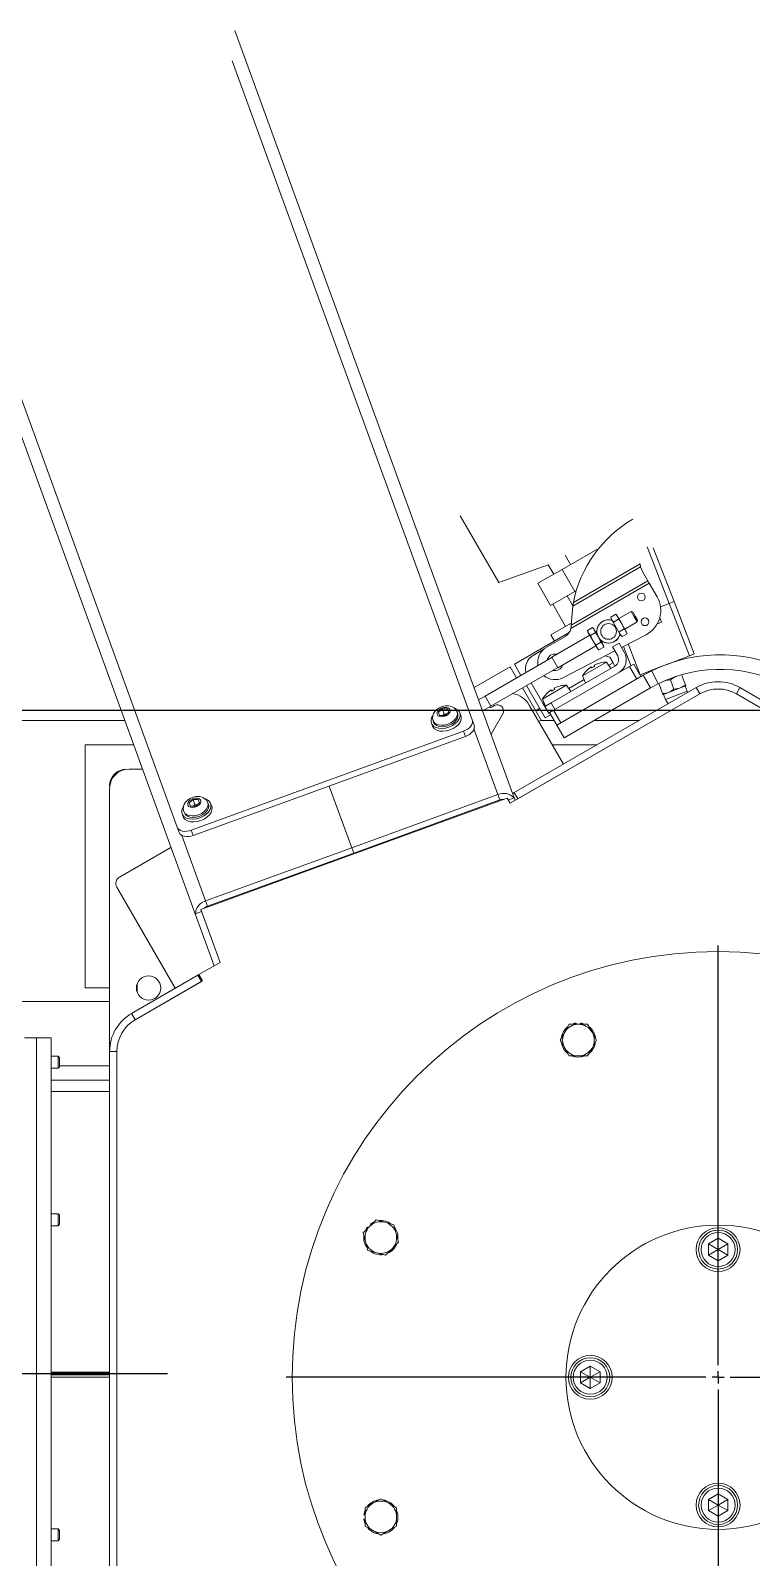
# Model space of a CAD drawing. Header units: millimetres. Extents: x -283029 to -254660, y -24907 to 10674.
# Drawn here: x -279109.89 to -279098.28, y -18350.47 to -18325.86 of the extents above; entities that cross this region are included whole.
import ezdxf

# ---------------------------------------------------------------- set-up
doc = ezdxf.new("R2010")
doc.units = ezdxf.units.MM
doc.header["$LTSCALE"] = 100

# ---------------------------------------------------------------- blocks, each defined once
blk = doc.blocks.new('SW_CENTERMARKSYMBOL_6')
at = {"color": 0, "linetype": 'Continuous'}
for p, q in [((0, 0.5), (0, 17.75)), ((-0.5, 0), (-17.75, 0)), ((0, 0), (-0.25, 0)), ((0, 0), (0, 0.25)), ((0, 0), (0, -0.25)), ((0, 0), (0.25, 0)), ((0.5, 0), (17.75, 0)), ((0, -0.5), (0, -17.75))]:
    blk.add_line(p, q, dxfattribs=at)
blk = doc.blocks.new('SW_CENTERMARKSYMBOL_9')
at = {"color": 0, "linetype": 'Continuous'}
for p, q in [((0, 0.5), (0, 28.733)), ((-0.5, 0), (-30.267, 0)), ((0, 0), (-0.25, 0)), ((0, 0), (0, 0.25)), ((0, 0), (0, -0.25)), ((0, 0), (0.25, 0)), ((0.5, 0), (29.722, 0)), ((0, -0.5), (0, -28.733))]:
    blk.add_line(p, q, dxfattribs=at)

msp = doc.modelspace()

# ---------------------------------------------------------------- linework, layer by layer
at = {"color": 1, "linetype": 'Continuous', "lineweight": 0}
for p, q in [((-279106.603, -18325.857), (-279102.101, -18338.223)), ((-279102.779, -18336.964), (-279106.644, -18326.344)), ((-279111.728, -18327.768), (-279107.241, -18340.094)), ((-279111.397, -18328.074), (-279107.532, -18338.694)), ((-279102.35, -18334.753), (-279102.971, -18333.677)), ((-279100.773, -18334.218), (-279101.33, -18334.54)), ((-279101.282, -18334.309), (-279101.194, -18334.461)), ((-279099.606, -18335.091), (-279099.959, -18334.178)), ((-279099.862, -18334.194), (-279099.527, -18335.06)), ((-279101.554, -18334.465), (-279102.35, -18334.753)), ((-279101.33, -18334.54), (-279101.72, -18334.765)), ((-279101.466, -18334.618), (-279101.554, -18334.465)), ((-279101.33, -18334.54), (-279101.124, -18334.896)), ((-279101.16, -18335.134), (-279100.066, -18334.502)), ((-279101.149, -18335.074), (-279100.075, -18334.454)), ((-279100.036, -18334.575), (-279100.066, -18334.502)), ((-279099.95, -18334.724), (-279100.036, -18334.575)), ((-279101.515, -18335.122), (-279101.72, -18334.765)), ((-279099.927, -18334.764), (-279101.19, -18335.493)), ((-279101.187, -18335.439), (-279099.95, -18334.724)), ((-279099.927, -18334.764), (-279099.95, -18334.724)), ((-279099.799, -18334.985), (-279099.927, -18334.764)), ((-279101.124, -18334.896), (-279101.515, -18335.122)), ((-279101.249, -18334.969), (-279101.159, -18335.126)), ((-279101.149, -18335.074), (-279101.16, -18335.134)), ((-279101.102, -18334.884), (-279101.124, -18334.896)), ((-279099.606, -18335.091), (-279099.744, -18335.144)), ((-279099.527, -18335.06), (-279099.606, -18335.091)), ((-279099.28, -18335.932), (-279099.606, -18335.091)), ((-279099.527, -18335.06), (-279099.202, -18335.901)), ((-279101.275, -18335.459), (-279101.481, -18335.102)), ((-279101.16, -18335.134), (-279101.187, -18335.439)), ((-279100.546, -18335.311), (-279100.466, -18335.264)), ((-279100.54, -18335.335), (-279100.546, -18335.311)), ((-279100.54, -18335.335), (-279100.529, -18335.353)), ((-279100.466, -18335.264), (-279100.448, -18335.282)), ((-279100.448, -18335.282), (-279100.437, -18335.3)), ((-279100.437, -18335.3), (-279100.369, -18335.418)), ((-279100.418, -18335.333), (-279100.22, -18335.218)), ((-279100.22, -18335.218), (-279100.193, -18335.225)), ((-279100.171, -18335.303), (-279100.22, -18335.218)), ((-279100.154, -18335.293), (-279100.193, -18335.225)), ((-279100.122, -18335.388), (-279100.171, -18335.303)), ((-279100.115, -18335.361), (-279100.154, -18335.293)), ((-279099.73, -18335.391), (-279099.756, -18335.321)), ((-279101.215, -18335.56), (-279102.099, -18336.07)), ((-279101.185, -18335.407), (-279101.512, -18335.596)), ((-279101.187, -18335.464), (-279101.19, -18335.493)), ((-279100.921, -18335.527), (-279100.84, -18335.48)), ((-279100.914, -18335.551), (-279100.921, -18335.527)), ((-279100.914, -18335.551), (-279100.904, -18335.569)), ((-279100.904, -18335.569), (-279100.836, -18335.687)), ((-279100.875, -18335.605), (-279100.795, -18335.559)), ((-279100.84, -18335.48), (-279100.822, -18335.498)), ((-279100.822, -18335.498), (-279100.812, -18335.516)), ((-279100.812, -18335.516), (-279100.744, -18335.634)), ((-279100.793, -18335.549), (-279100.769, -18335.535)), ((-279100.529, -18335.353), (-279100.528, -18335.354)), ((-279100.523, -18335.364), (-279100.399, -18335.578)), ((-279100.501, -18335.389), (-279100.42, -18335.342)), ((-279100.41, -18335.546), (-279100.33, -18335.499)), ((-279100.394, -18335.587), (-279100.393, -18335.588)), ((-279100.369, -18335.418), (-279100.302, -18335.535)), ((-279100.365, -18335.624), (-279100.285, -18335.578)), ((-279100.122, -18335.388), (-279100.32, -18335.503)), ((-279100.302, -18335.535), (-279100.291, -18335.553)), ((-279100.291, -18335.553), (-279100.285, -18335.578)), ((-279100.115, -18335.361), (-279100.122, -18335.388)), ((-279099.795, -18335.416), (-279099.73, -18335.391)), ((-279099.795, -18335.416), (-279099.73, -18335.391)), ((-279101.277, -18335.62), (-279101.584, -18335.797)), ((-279101.512, -18335.596), (-279101.454, -18335.698)), ((-279101.497, -18335.955), (-279100.885, -18335.602)), ((-279100.787, -18335.772), (-279101.399, -18336.125)), ((-279100.836, -18335.687), (-279100.768, -18335.805)), ((-279100.785, -18335.762), (-279100.704, -18335.716)), ((-279100.768, -18335.805), (-279100.757, -18335.823)), ((-279100.74, -18335.84), (-279100.757, -18335.823)), ((-279100.744, -18335.634), (-279100.676, -18335.752)), ((-279100.74, -18335.84), (-279100.659, -18335.794)), ((-279100.671, -18335.705), (-279100.695, -18335.719)), ((-279100.676, -18335.752), (-279100.666, -18335.77)), ((-279100.666, -18335.77), (-279100.659, -18335.794)), ((-279100.412, -18335.73), (-279100.518, -18335.791)), ((-279100.518, -18335.791), (-279100.435, -18335.935)), ((-279100.329, -18335.874), (-279100.412, -18335.73)), ((-279100.407, -18335.612), (-279100.408, -18335.608)), ((-279100.393, -18335.588), (-279100.383, -18335.606)), ((-279100.365, -18335.624), (-279100.383, -18335.606)), ((-279100.373, -18335.798), (-279099.977, -18335.593)), ((-279100.222, -18336.091), (-279100.341, -18335.782)), ((-279100.266, -18335.743), (-279100.075, -18336.239)), ((-279102.572, -18336.582), (-279101.494, -18335.959)), ((-279102.099, -18336.07), (-279101.996, -18336.249)), ((-279101.796, -18335.928), (-279101.634, -18335.834)), ((-279101.505, -18335.965), (-279101.495, -18335.958)), ((-279101.448, -18336.04), (-279101.497, -18335.955)), ((-279101.399, -18336.125), (-279101.448, -18336.04)), ((-279101.317, -18336.286), (-279100.482, -18335.854)), ((-279100.615, -18336.035), (-279101.004, -18336.259)), ((-279100.713, -18336.048), (-279100.713, -18336.048)), ((-279100.635, -18335.934), (-279100.563, -18335.953)), ((-279100.615, -18336.035), (-279100.544, -18336.136)), ((-279100.579, -18336.087), (-279100.509, -18336.047)), ((-279100.563, -18335.953), (-279100.509, -18336.047)), ((-279100.509, -18336.047), (-279100.479, -18336.098)), ((-279100.177, -18336.066), (-279100.245, -18336.105)), ((-279100.06, -18336.269), (-279100.177, -18336.066)), ((-279099.28, -18335.932), (-279099.656, -18336.077)), ((-279099.568, -18336.043), (-279099.568, -18336.044)), ((-279099.202, -18335.901), (-279099.28, -18335.932)), ((-279102.748, -18336.445), (-279102.167, -18336.11)), ((-279101.401, -18336.121), (-279102.479, -18336.743)), ((-279102.167, -18336.11), (-279102.064, -18336.288)), ((-279101.507, -18336.692), (-279100.479, -18336.098)), ((-279101.468, -18336.811), (-279100.245, -18336.105)), ((-279100.023, -18336.248), (-279101.418, -18337.054)), ((-279101.4, -18336.122), (-279101.411, -18336.127)), ((-279101.224, -18336.459), (-279100.977, -18336.317)), ((-279100.952, -18336.371), (-279101.004, -18336.259)), ((-279100.944, -18336.181), (-279100.943, -18336.182)), ((-279100.861, -18336.113), (-279100.852, -18336.129)), ((-279100.813, -18336.085), (-279100.804, -18336.101)), ((-279100.245, -18336.105), (-279100.128, -18336.309)), ((-279099.724, -18336.103), (-279100.075, -18336.239)), ((-279099.869, -18336.159), (-279100.023, -18336.248)), ((-279099.887, -18336.176), (-279100.023, -18336.248)), ((-279099.905, -18336.452), (-279100.023, -18336.248)), ((-279099.783, -18336.386), (-279099.887, -18336.176)), ((-279099.787, -18336.128), (-279099.787, -18336.128)), ((-279099.684, -18336.34), (-279099.501, -18336.269)), ((-279099.648, -18336.326), (-279099.483, -18336.262)), ((-279099.586, -18336.321), (-279099.501, -18336.269)), ((-279099.528, -18336.471), (-279099.586, -18336.321)), ((-279099.345, -18336.401), (-279099.403, -18336.25)), ((-279102.166, -18338.311), (-279099.112, -18336.548)), ((-279102.104, -18338.139), (-279099.17, -18336.446)), ((-279102.045, -18338.241), (-279099.112, -18336.548)), ((-279101.97, -18336.45), (-279101.669, -18336.972)), ((-279101.902, -18336.411), (-279101.601, -18336.933)), ((-279101.829, -18336.368), (-279101.639, -18336.699)), ((-279101.26, -18336.407), (-279101.649, -18336.632)), ((-279101.589, -18336.553), (-279101.589, -18336.554)), ((-279101.506, -18336.485), (-279101.497, -18336.501)), ((-279101.459, -18336.458), (-279101.449, -18336.474)), ((-279101.358, -18336.42), (-279101.358, -18336.421)), ((-279101.3, -18337.257), (-279099.905, -18336.452)), ((-279101.26, -18336.407), (-279101.189, -18336.509)), ((-279099.783, -18336.386), (-279099.905, -18336.452)), ((-279099.711, -18336.542), (-279099.769, -18336.392)), ((-279099.705, -18336.558), (-279099.711, -18336.542)), ((-279099.705, -18336.558), (-279099.613, -18336.523)), ((-279099.664, -18336.637), (-279099.696, -18336.555)), ((-279099.613, -18336.523), (-279099.431, -18336.452)), ((-279099.577, -18336.603), (-279099.316, -18336.503)), ((-279099.345, -18336.401), (-279099.431, -18336.452)), ((-279099.431, -18336.452), (-279099.339, -18336.417)), ((-279099.348, -18336.42), (-279099.316, -18336.503)), ((-279099.345, -18336.401), (-279099.339, -18336.417)), ((-279099.316, -18336.503), (-279099.309, -18336.526)), ((-279099.17, -18336.446), (-279099.112, -18336.548)), ((-279098.523, -18336.548), (-279098.465, -18336.446)), ((-279098.523, -18336.548), (-279089.427, -18341.8)), ((-279098.523, -18336.548), (-279093.779, -18339.287)), ((-279098.465, -18336.446), (-279093.72, -18339.185)), ((-279103.324, -18336.841), (-279103.26, -18336.787)), ((-279103.26, -18336.787), (-279103.177, -18336.788)), ((-279103.23, -18336.872), (-279103.26, -18336.787)), ((-279103.177, -18336.788), (-279103.157, -18336.842)), ((-279102.677, -18336.642), (-279102.572, -18336.582)), ((-279102.479, -18336.743), (-279102.612, -18336.82)), ((-279102.479, -18336.743), (-279102.572, -18336.582)), ((-279102.42, -18336.737), (-279102.454, -18336.757)), ((-279101.859, -18336.73), (-279101.31, -18337.681)), ((-279101.689, -18336.78), (-279101.757, -18336.819)), ((-279101.597, -18336.744), (-279101.649, -18336.632)), ((-279101.639, -18336.699), (-279101.622, -18336.689)), ((-279101.639, -18336.699), (-279101.609, -18336.751)), ((-279101.507, -18336.692), (-279101.609, -18336.751)), ((-279101.609, -18336.751), (-279101.547, -18336.857)), ((-279101.468, -18336.811), (-279101.535, -18336.85)), ((-279101.507, -18336.692), (-279101.446, -18336.798)), ((-279101.35, -18337.014), (-279101.468, -18336.811)), ((-279099.664, -18336.637), (-279099.577, -18336.603)), ((-279113.237, -18336.974), (-279108.377, -18336.974)), ((-279103.421, -18337.064), (-279103.437, -18337.019)), ((-279103.4, -18337.005), (-279103.409, -18336.981)), ((-279103.304, -18336.896), (-279103.324, -18336.841)), ((-279103.221, -18336.896), (-279103.304, -18336.896)), ((-279103.258, -18336.896), (-279103.23, -18336.872)), ((-279103.23, -18336.872), (-279103.192, -18336.872)), ((-279103.157, -18336.842), (-279103.221, -18336.896)), ((-279103.022, -18336.84), (-279103.013, -18336.864)), ((-279102.976, -18336.851), (-279102.96, -18336.896)), ((-279102.748, -18337.049), (-279102.779, -18336.964)), ((-279102.475, -18337.198), (-279102.286, -18336.871)), ((-279101.706, -18336.994), (-279101.669, -18336.972)), ((-279101.673, -18336.974), (-279101.464, -18336.974)), ((-279101.516, -18336.884), (-279101.601, -18336.933)), ((-279101.547, -18336.857), (-279101.536, -18336.85)), ((-279101.536, -18336.85), (-279101.418, -18337.054)), ((-279101.418, -18337.054), (-279101.3, -18337.257)), ((-279100.81, -18336.974), (-279100.086, -18336.974)), ((-279107.304, -18338.746), (-279102.92, -18337.15)), ((-279107.274, -18338.83), (-279102.889, -18337.234)), ((-279102.92, -18337.15), (-279102.889, -18337.234)), ((-279102.75, -18337.113), (-279102.365, -18338.17)), ((-279109.012, -18341.287), (-279109.012, -18337.366)), ((-279109.012, -18337.366), (-279108.234, -18337.366)), ((-279101.491, -18337.366), (-279100.765, -18337.366)), ((-279108.306, -18337.759), (-279108.091, -18337.759)), ((-279105.081, -18338.032), (-279104.719, -18339.027)), ((-279108.62, -18342.309), (-279108.62, -18338.072)), ((-279107.34, -18338.303), (-279107.277, -18338.249)), ((-279107.277, -18338.249), (-279107.193, -18338.249)), ((-279107.246, -18338.333), (-279107.277, -18338.249)), ((-279107.193, -18338.249), (-279107.173, -18338.304)), ((-279107.152, -18340.023), (-279102.215, -18338.226)), ((-279104.719, -18339.027), (-279102.365, -18338.17)), ((-279104.688, -18339.112), (-279102.334, -18338.255)), ((-279102.365, -18338.17), (-279102.334, -18338.255)), ((-279102.329, -18338.268), (-279102.334, -18338.255)), ((-279102.215, -18338.226), (-279102.166, -18338.311)), ((-279102.106, -18338.225), (-279102.197, -18338.258)), ((-279102.104, -18338.139), (-279102.127, -18338.153)), ((-279102.101, -18338.223), (-279102.106, -18338.225)), ((-279102.104, -18338.139), (-279102.045, -18338.241)), ((-279102.101, -18338.223), (-279102.086, -18338.265)), ((-279107.437, -18338.526), (-279107.453, -18338.48)), ((-279107.416, -18338.467), (-279107.425, -18338.443)), ((-279107.32, -18338.358), (-279107.34, -18338.303)), ((-279107.237, -18338.358), (-279107.32, -18338.358)), ((-279107.275, -18338.358), (-279107.246, -18338.333)), ((-279107.246, -18338.333), (-279107.208, -18338.334)), ((-279107.173, -18338.304), (-279107.237, -18338.358)), ((-279107.038, -18338.302), (-279107.029, -18338.326)), ((-279106.993, -18338.313), (-279106.976, -18338.358)), ((-279107.532, -18338.694), (-279107.501, -18338.779)), ((-279107.274, -18338.83), (-279107.304, -18338.746)), ((-279107.632, -18339.022), (-279108.461, -18339.501)), ((-279107.458, -18338.827), (-279107.074, -18339.884)), ((-279104.719, -18339.027), (-279107.074, -18339.884)), ((-279104.688, -18339.112), (-279104.719, -18339.027)), ((-279104.688, -18339.112), (-279107.043, -18339.969)), ((-279108.504, -18339.661), (-279107.563, -18341.291)), ((-279107.043, -18339.969), (-279107.074, -18339.884)), ((-279107.241, -18340.094), (-279107.237, -18340.093)), ((-279106.937, -18340.93), (-279107.241, -18340.094)), ((-279107.237, -18340.093), (-279107.14, -18340.057)), ((-279106.842, -18340.875), (-279107.152, -18340.023)), ((-279107.182, -18341.071), (-279106.842, -18340.875)), ((-279108.267, -18341.698), (-279107.197, -18341.08)), ((-279108.208, -18341.8), (-279107.123, -18341.173)), ((-279108.208, -18341.8), (-279107.139, -18341.182)), ((-279108.177, -18341.354), (-279108.177, -18341.221)), ((-279107.197, -18341.08), (-279107.182, -18341.071)), ((-279107.197, -18341.08), (-279107.139, -18341.182)), ((-279107.123, -18341.173), (-279107.182, -18341.071)), ((-279108.62, -18341.287), (-279109.012, -18341.287)), ((-279111.55, -18341.505), (-279108.62, -18341.505)), ((-279108.208, -18341.8), (-279108.267, -18341.698)), ((-279101.289, -18342), (-279101.215, -18341.872)), ((-279101.215, -18341.872), (-279101.068, -18341.872)), ((-279101.17, -18341.87), (-279101.124, -18341.856)), ((-279101.124, -18341.856), (-279101.124, -18341.872)), ((-279101.104, -18341.853), (-279101.104, -18341.872)), ((-279101.068, -18341.872), (-279100.921, -18341.872)), ((-279101.033, -18341.853), (-279101.033, -18341.872)), ((-279101.013, -18341.856), (-279101.013, -18341.872)), ((-279101.013, -18341.856), (-279100.973, -18341.868)), ((-279100.848, -18342), (-279100.921, -18341.872)), ((-279109.992, -18342.091), (-279109.796, -18342.091)), ((-279109.796, -18342.091), (-279109.561, -18342.091)), ((-279109.796, -18342.091), (-279109.796, -18347.561)), ((-279109.796, -18353.031), (-279109.796, -18342.091)), ((-279109.561, -18353.031), (-279109.561, -18342.091)), ((-279101.363, -18342.127), (-279101.289, -18342)), ((-279101.363, -18342.127), (-279101.289, -18342.255)), ((-279100.774, -18342.127), (-279100.848, -18342)), ((-279100.774, -18342.127), (-279100.848, -18342.255)), ((-279109.561, -18342.387), (-279109.452, -18342.387)), ((-279109.452, -18342.387), (-279109.428, -18342.411)), ((-279109.452, -18342.58), (-279109.452, -18342.387)), ((-279109.428, -18342.556), (-279109.428, -18342.411)), ((-279108.62, -18352.813), (-279108.62, -18342.309)), ((-279108.62, -18342.309), (-279108.502, -18342.309)), ((-279108.502, -18352.813), (-279108.502, -18342.309)), ((-279101.289, -18342.255), (-279101.215, -18342.382)), ((-279101.215, -18342.382), (-279101.068, -18342.382)), ((-279101.068, -18342.382), (-279100.921, -18342.382)), ((-279100.848, -18342.255), (-279100.921, -18342.382)), ((-279109.452, -18342.58), (-279109.561, -18342.58)), ((-279109.428, -18342.556), (-279109.452, -18342.58)), ((-279109.428, -18342.542), (-279108.62, -18342.542)), ((-279109.561, -18342.772), (-279108.62, -18342.772)), ((-279109.561, -18342.954), (-279108.62, -18342.954)), ((-279109.561, -18344.926), (-279109.452, -18344.926)), ((-279109.452, -18344.926), (-279109.428, -18344.95)), ((-279109.452, -18345.119), (-279109.452, -18344.926)), ((-279109.452, -18345.119), (-279109.561, -18345.119)), ((-279109.428, -18345.095), (-279109.452, -18345.119)), ((-279109.428, -18345.095), (-279109.428, -18344.95)), ((-279104.536, -18345.234), (-279104.432, -18345.13)), ((-279104.505, -18345.201), (-279104.482, -18345.158)), ((-279104.482, -18345.158), (-279104.471, -18345.169)), ((-279104.47, -18345.141), (-279104.456, -18345.155)), ((-279104.432, -18345.13), (-279104.327, -18345.026)), ((-279104.42, -18345.091), (-279104.407, -18345.105)), ((-279104.403, -18345.079), (-279104.368, -18345.06)), ((-279104.403, -18345.079), (-279104.392, -18345.091)), ((-279104.185, -18345.064), (-279104.327, -18345.026)), ((-279104.043, -18345.102), (-279104.185, -18345.064)), ((-279104.043, -18345.102), (-279104.005, -18345.244)), ((-279104.497, -18345.376), (-279104.536, -18345.234)), ((-279104.459, -18345.518), (-279104.497, -18345.376)), ((-279104.071, -18345.491), (-279103.967, -18345.386)), ((-279104.005, -18345.244), (-279103.967, -18345.386)), ((-279098.974, -18345.412), (-279098.817, -18345.321)), ((-279098.974, -18345.412), (-279098.974, -18345.593)), ((-279098.817, -18345.503), (-279098.974, -18345.412)), ((-279098.661, -18345.412), (-279098.817, -18345.321)), ((-279098.817, -18345.321), (-279098.817, -18345.503)), ((-279098.661, -18345.412), (-279098.817, -18345.503)), ((-279098.661, -18345.412), (-279098.661, -18345.593)), ((-279104.459, -18345.518), (-279104.317, -18345.556)), ((-279104.317, -18345.556), (-279104.175, -18345.595)), ((-279104.175, -18345.595), (-279104.071, -18345.491)), ((-279098.817, -18345.503), (-279098.974, -18345.593)), ((-279098.974, -18345.593), (-279098.817, -18345.684)), ((-279098.661, -18345.593), (-279098.817, -18345.503)), ((-279098.817, -18345.503), (-279098.817, -18345.684)), ((-279098.661, -18345.593), (-279098.817, -18345.684)), ((-279101.033, -18347.471), (-279100.876, -18347.38)), ((-279100.719, -18347.471), (-279100.876, -18347.38)), ((-279100.876, -18347.38), (-279100.876, -18347.561)), ((-279109.796, -18347.561), (-279109.796, -18353.031)), ((-279108.62, -18347.481), (-279109.561, -18347.481)), ((-279108.62, -18347.483), (-279109.561, -18347.483)), ((-279108.62, -18347.522), (-279109.561, -18347.522)), ((-279108.62, -18347.561), (-279109.561, -18347.561)), ((-279101.033, -18347.471), (-279101.033, -18347.652)), ((-279100.876, -18347.561), (-279101.033, -18347.471)), ((-279100.876, -18347.561), (-279101.033, -18347.652)), ((-279100.719, -18347.471), (-279100.876, -18347.561)), ((-279100.719, -18347.652), (-279100.876, -18347.561)), ((-279100.876, -18347.561), (-279100.876, -18347.742)), ((-279100.719, -18347.471), (-279100.719, -18347.652)), ((-279101.033, -18347.652), (-279100.876, -18347.742)), ((-279100.719, -18347.652), (-279100.876, -18347.742)), ((-279104.379, -18349.591), (-279104.506, -18349.665)), ((-279104.251, -18349.518), (-279104.379, -18349.591)), ((-279104.251, -18349.518), (-279104.124, -18349.591)), ((-279104.124, -18349.591), (-279103.996, -18349.665)), ((-279098.974, -18349.529), (-279098.817, -18349.438)), ((-279098.974, -18349.529), (-279098.974, -18349.71)), ((-279098.817, -18349.62), (-279098.974, -18349.529)), ((-279098.661, -18349.529), (-279098.817, -18349.438)), ((-279098.817, -18349.438), (-279098.817, -18349.62)), ((-279098.661, -18349.529), (-279098.817, -18349.62)), ((-279098.661, -18349.529), (-279098.661, -18349.71)), ((-279104.525, -18349.777), (-279104.506, -18349.777)), ((-279104.525, -18349.847), (-279104.506, -18349.847)), ((-279104.522, -18349.756), (-279104.511, -18349.717)), ((-279104.522, -18349.756), (-279104.506, -18349.756)), ((-279104.506, -18349.812), (-279104.506, -18349.665)), ((-279104.506, -18349.959), (-279104.506, -18349.812)), ((-279103.996, -18349.812), (-279103.996, -18349.665)), ((-279103.996, -18349.959), (-279103.996, -18349.812)), ((-279098.817, -18349.62), (-279098.974, -18349.71)), ((-279098.974, -18349.71), (-279098.817, -18349.801)), ((-279098.817, -18349.62), (-279098.817, -18349.801)), ((-279098.661, -18349.71), (-279098.817, -18349.62)), ((-279098.661, -18349.71), (-279098.817, -18349.801)), ((-279109.561, -18350.004), (-279109.452, -18350.004)), ((-279109.452, -18350.004), (-279109.428, -18350.028)), ((-279109.452, -18350.196), (-279109.452, -18350.004)), ((-279109.428, -18350.172), (-279109.428, -18350.028)), ((-279104.522, -18349.867), (-279104.506, -18349.867)), ((-279104.508, -18349.914), (-279104.522, -18349.867)), ((-279104.379, -18350.033), (-279104.506, -18349.959)), ((-279104.251, -18350.106), (-279104.379, -18350.033)), ((-279104.251, -18350.106), (-279104.124, -18350.033)), ((-279104.124, -18350.033), (-279103.996, -18349.959)), ((-279109.452, -18350.196), (-279109.561, -18350.196)), ((-279109.428, -18350.172), (-279109.452, -18350.196))]:
    msp.add_line(p, q, dxfattribs=at)
at = {"color": 3}
msp.add_line((-278948.83, -18336.817), (-279119.558, -18336.817), dxfattribs=at)
at = {"color": 1, "linetype": 'Continuous', "lineweight": 0}
for points in [[(-279100.066, -18334.502), (-279100.074, -18334.463), (-279100.075, -18334.454)], [(-279100.546, -18335.311), (-279100.538, -18335.336), (-279100.529, -18335.353)], [(-279100.437, -18335.3), (-279100.451, -18335.28), (-279100.466, -18335.264)], [(-279100.42, -18335.342), (-279100.429, -18335.317), (-279100.437, -18335.3)], [(-279101.187, -18335.439), (-279101.187, -18335.453), (-279101.187, -18335.464)], [(-279100.921, -18335.527), (-279100.912, -18335.552), (-279100.904, -18335.569)], [(-279100.904, -18335.569), (-279100.89, -18335.589), (-279100.875, -18335.605)], [(-279100.812, -18335.516), (-279100.826, -18335.496), (-279100.84, -18335.48)], [(-279100.795, -18335.559), (-279100.803, -18335.534), (-279100.812, -18335.516)], [(-279100.744, -18335.634), (-279100.77, -18335.592), (-279100.795, -18335.559)], [(-279100.529, -18335.353), (-279100.515, -18335.373), (-279100.501, -18335.389)], [(-279100.369, -18335.418), (-279100.396, -18335.376), (-279100.42, -18335.342)], [(-279100.41, -18335.546), (-279100.402, -18335.571), (-279100.393, -18335.588)], [(-279100.33, -18335.499), (-279100.351, -18335.452), (-279100.369, -18335.418)], [(-279100.302, -18335.535), (-279100.316, -18335.515), (-279100.33, -18335.499)], [(-279100.285, -18335.578), (-279100.293, -18335.553), (-279100.302, -18335.535)], [(-279100.875, -18335.605), (-279100.854, -18335.653), (-279100.836, -18335.687)], [(-279100.836, -18335.687), (-279100.809, -18335.728), (-279100.785, -18335.762)], [(-279100.785, -18335.762), (-279100.776, -18335.787), (-279100.768, -18335.805)], [(-279100.768, -18335.805), (-279100.754, -18335.825), (-279100.74, -18335.84)], [(-279100.704, -18335.716), (-279100.726, -18335.668), (-279100.744, -18335.634)], [(-279100.676, -18335.752), (-279100.69, -18335.731), (-279100.704, -18335.716)], [(-279100.659, -18335.794), (-279100.668, -18335.769), (-279100.676, -18335.752)], [(-279100.393, -18335.588), (-279100.379, -18335.608), (-279100.365, -18335.624)], [(-279099.684, -18336.34), (-279099.661, -18336.332), (-279099.586, -18336.321)], [(-279099.613, -18336.523), (-279099.688, -18336.54), (-279099.711, -18336.542)], [(-279099.528, -18336.471), (-279099.591, -18336.513), (-279099.613, -18336.523)], [(-279099.431, -18336.452), (-279099.437, -18336.455), (-279099.528, -18336.471)], [(-279103.069, -18336.774), (-279103.048, -18336.782), (-279103.01, -18336.804), (-279102.985, -18336.834), (-279102.972, -18336.869), (-279102.972, -18336.909), (-279102.987, -18336.95), (-279103.014, -18336.99), (-279103.052, -18337.027), (-279103.099, -18337.058), (-279103.153, -18337.083), (-279103.209, -18337.099), (-279103.266, -18337.105), (-279103.319, -18337.101), (-279103.366, -18337.088), (-279103.403, -18337.066), (-279103.429, -18337.036), (-279103.442, -18337), (-279103.441, -18336.961), (-279103.427, -18336.92), (-279103.419, -18336.906)], [(-279103.409, -18336.981), (-279103.417, -18336.942), (-279103.415, -18336.902), (-279103.402, -18336.865), (-279103.38, -18336.829), (-279103.348, -18336.797), (-279103.307, -18336.77), (-279103.261, -18336.75), (-279103.211, -18336.74), (-279103.159, -18336.74), (-279103.115, -18336.75), (-279103.093, -18336.76)], [(-279103.163, -18336.776), (-279103.142, -18336.794), (-279103.134, -18336.819), (-279103.141, -18336.847), (-279103.161, -18336.874), (-279103.192, -18336.897), (-279103.229, -18336.912), (-279103.268, -18336.918), (-279103.303, -18336.914), (-279103.33, -18336.899), (-279103.345, -18336.877), (-279103.345, -18336.85), (-279103.332, -18336.822), (-279103.306, -18336.797), (-279103.271, -18336.778), (-279103.232, -18336.767), (-279103.195, -18336.766), (-279103.163, -18336.776)], [(-279099.619, -18336.705), (-279099.638, -18336.683), (-279099.664, -18336.637)], [(-279102.96, -18336.896), (-279102.955, -18336.915), (-279102.956, -18336.954), (-279102.97, -18336.995), (-279102.997, -18337.035), (-279103.036, -18337.072), (-279103.083, -18337.104), (-279103.136, -18337.128), (-279103.193, -18337.144), (-279103.25, -18337.15), (-279103.303, -18337.146), (-279103.349, -18337.133), (-279103.386, -18337.111), (-279103.412, -18337.081), (-279103.421, -18337.064)], [(-279103.022, -18336.839), (-279103.022, -18336.84), (-279103.017, -18336.875), (-279103.025, -18336.912), (-279103.047, -18336.949), (-279103.08, -18336.983), (-279103.122, -18337.012), (-279103.17, -18337.035), (-279103.222, -18337.049), (-279103.273, -18337.053), (-279103.32, -18337.048), (-279103.36, -18337.034), (-279103.391, -18337.011), (-279103.409, -18336.981)], [(-279103.013, -18336.864), (-279103.008, -18336.899), (-279103.017, -18336.936), (-279103.038, -18336.973), (-279103.071, -18337.007), (-279103.113, -18337.037), (-279103.161, -18337.059), (-279103.213, -18337.073), (-279103.264, -18337.078), (-279103.311, -18337.073), (-279103.352, -18337.058), (-279103.382, -18337.035), (-279103.4, -18337.005)], [(-279102.779, -18336.964), (-279102.774, -18336.989), (-279102.776, -18337.015), (-279102.786, -18337.041), (-279102.802, -18337.068), (-279102.825, -18337.093), (-279102.853, -18337.115), (-279102.885, -18337.134), (-279102.92, -18337.15)], [(-279102.889, -18337.234), (-279102.854, -18337.219), (-279102.822, -18337.2), (-279102.794, -18337.177), (-279102.771, -18337.152), (-279102.755, -18337.126), (-279102.745, -18337.099), (-279102.743, -18337.073), (-279102.748, -18337.049)], [(-279107.085, -18338.236), (-279107.064, -18338.244), (-279107.027, -18338.266), (-279107.001, -18338.296), (-279106.988, -18338.331), (-279106.988, -18338.371), (-279107.003, -18338.412), (-279107.03, -18338.452), (-279107.068, -18338.489), (-279107.115, -18338.52), (-279107.169, -18338.545), (-279107.226, -18338.56), (-279107.282, -18338.567), (-279107.335, -18338.563), (-279107.382, -18338.55), (-279107.419, -18338.527), (-279107.445, -18338.498), (-279107.458, -18338.462), (-279107.457, -18338.422), (-279107.443, -18338.381), (-279107.435, -18338.368)], [(-279107.425, -18338.443), (-279107.433, -18338.404), (-279107.431, -18338.364), (-279107.418, -18338.326), (-279107.396, -18338.291), (-279107.364, -18338.259), (-279107.324, -18338.232), (-279107.277, -18338.212), (-279107.227, -18338.201), (-279107.175, -18338.202), (-279107.131, -18338.212), (-279107.109, -18338.222)], [(-279107.179, -18338.238), (-279107.158, -18338.256), (-279107.15, -18338.281), (-279107.157, -18338.309), (-279107.177, -18338.336), (-279107.208, -18338.359), (-279107.245, -18338.374), (-279107.284, -18338.38), (-279107.32, -18338.375), (-279107.346, -18338.361), (-279107.361, -18338.339), (-279107.362, -18338.312), (-279107.348, -18338.284), (-279107.322, -18338.259), (-279107.287, -18338.239), (-279107.248, -18338.229), (-279107.211, -18338.228), (-279107.179, -18338.238)], [(-279106.976, -18338.358), (-279106.971, -18338.376), (-279106.972, -18338.416), (-279106.986, -18338.457), (-279107.013, -18338.497), (-279107.052, -18338.534), (-279107.099, -18338.565), (-279107.153, -18338.59), (-279107.209, -18338.606), (-279107.266, -18338.612), (-279107.319, -18338.608), (-279107.365, -18338.595), (-279107.403, -18338.573), (-279107.429, -18338.543), (-279107.437, -18338.526)], [(-279107.039, -18338.301), (-279107.038, -18338.302), (-279107.033, -18338.337), (-279107.042, -18338.374), (-279107.063, -18338.41), (-279107.096, -18338.445), (-279107.138, -18338.474), (-279107.186, -18338.497), (-279107.238, -18338.511), (-279107.289, -18338.515), (-279107.336, -18338.51), (-279107.377, -18338.495), (-279107.407, -18338.473), (-279107.425, -18338.443)], [(-279107.029, -18338.326), (-279107.024, -18338.361), (-279107.033, -18338.398), (-279107.054, -18338.435), (-279107.087, -18338.469), (-279107.129, -18338.498), (-279107.178, -18338.521), (-279107.229, -18338.535), (-279107.28, -18338.539), (-279107.328, -18338.534), (-279107.368, -18338.52), (-279107.398, -18338.497), (-279107.416, -18338.467)], [(-279107.304, -18338.746), (-279107.341, -18338.756), (-279107.378, -18338.762), (-279107.414, -18338.763), (-279107.447, -18338.758), (-279107.477, -18338.749), (-279107.501, -18338.734), (-279107.52, -18338.716), (-279107.532, -18338.694)], [(-279107.501, -18338.779), (-279107.489, -18338.801), (-279107.47, -18338.819), (-279107.446, -18338.833), (-279107.417, -18338.843), (-279107.383, -18338.848), (-279107.347, -18338.847), (-279107.31, -18338.841), (-279107.274, -18338.83)]]:
    msp.add_lwpolyline(points, dxfattribs=at)
for centre, radius in [((-279100.055, -18334.986), 0.0627), ((-279099.994, -18335.385), 0.0627), ((-279100.582, -18335.541), 0.127), ((-279098.817, -18347.561), 6.862), ((-279107.993, -18341.287), 0.196), ((-279098.817, -18347.561), 2.451), ((-279098.817, -18345.503), 0.353), ((-279098.817, -18345.503), 0.314), ((-279098.817, -18345.503), 0.274), ((-279100.876, -18347.561), 0.353), ((-279100.876, -18347.561), 0.314), ((-279100.876, -18347.561), 0.274), ((-279098.817, -18349.62), 0.353), ((-279098.817, -18349.62), 0.314), ((-279098.817, -18349.62), 0.274)]:
    msp.add_circle(centre, radius, dxfattribs=at)
for centre, radius, start, end in [((-279099.19, -18335.461), 1.997, 120, 168.8255), ((-279100.179, -18335.204), 0.438, 297.3568, 30), ((-279101.367, -18335.464), 0.179, 300, 350.7301), ((-279100.582, -18335.541), 0.189, 72.3134, 178.7912), ((-279100.582, -18335.541), 0.187, 71.4673, 348.5327), ((-279100.582, -18335.541), 0.189, 241.2088, 347.6866), ((-279101.445, -18336.039), 0.279, 120, 190.4383), ((-279101.672, -18336.143), 0.249, 120, 193.5607), ((-279101.445, -18336.039), 0.134, 77.1114, 165.7572), ((-279101.445, -18336.039), 0.134, 254.2428, 342.8886), ((-279100.603, -18336.505), 0.47, 103.5119, 116.6501), ((-279100.603, -18336.505), 0.471, 91.5064, 103.5408), ((-279100.539, -18335.995), 0.12, 300, 30), ((-279100.539, -18335.995), 0.242, 300, 30), ((-279098.787, -18338.387), 2.47, 60, 116.4427), ((-279101.445, -18336.039), 0.279, 229.5617, 297.3568), ((-279100.603, -18336.505), 0.471, 136.4592, 148.4936), ((-279100.603, -18336.505), 0.47, 123.3499, 136.4881), ((-279100.603, -18336.505), 0.451, 116.5128, 123.4872), ((-279098.787, -18338.387), 2.235, 60, 116.4427), ((-279102.198, -18336.926), 0.392, 30, 79.6115), ((-279101.248, -18336.877), 0.471, 136.4592, 148.4936), ((-279101.248, -18336.877), 0.47, 123.3499, 136.4881), ((-279101.248, -18336.877), 0.451, 116.5128, 123.4872), ((-279101.248, -18336.877), 0.47, 103.5119, 116.6501), ((-279101.248, -18336.877), 0.471, 91.5064, 103.5408), ((-279098.817, -18337.057), 0.706, 60, 120), ((-279098.817, -18337.057), 0.588, 60, 120), ((-279103.157, -18336.887), 0.142, 19.7885, 63.2118), ((-279102.484, -18336.706), 0.0588, 246.0772, 300), ((-279102.371, -18336.822), 0.098, 330, 120), ((-279108.346, -18338.033), 0.274, 90, 180), ((-279108.306, -18338.072), 0.314, 90, 180), ((-279107.173, -18338.349), 0.142, 19.7885, 63.2118), ((-279102.272, -18338.373), 0.223, 41.5944, 114.4736), ((-279102.286, -18338.384), 0.137, 84.0536, 110.3501), ((-279108.402, -18339.602), 0.118, 120, 210), ((-279107.014, -18340.099), 0.223, 105.5264, 178.4056), ((-279106.997, -18340.098), 0.137, 109.6499, 135.9464), ((-279107.914, -18342.309), 0.706, 120, 180), ((-279107.914, -18342.309), 0.588, 120, 180), ((-279101.068, -18342.127), 0.276, 130.0989, 170.2756), ((-279101.068, -18342.127), 0.255, 90, 150), ((-279101.068, -18342.127), 0.276, 97.3344, 101.6167), ((-279101.068, -18342.127), 0.255, 30, 90), ((-279101.068, -18342.127), 0.276, 78.3833, 82.6656), ((-279101.068, -18342.127), 0.276, 7.9043, 50.916), ((-279101.068, -18342.127), 0.276, 188.3435, 232.4752), ((-279101.068, -18342.127), 0.255, 150, 210), ((-279101.068, -18342.127), 0.276, 310.1131, 351.0425), ((-279101.068, -18342.127), 0.255, 330, 30), ((-279101.068, -18342.127), 0.255, 210, 270), ((-279101.068, -18342.127), 0.276, 249.2563, 289.815), ((-279101.068, -18342.127), 0.255, 270, 330), ((-279104.251, -18345.31), 0.255, 135, 195), ((-279104.251, -18345.31), 0.276, 142.3344, 146.6167), ((-279104.251, -18345.31), 0.255, 75, 135), ((-279104.251, -18345.31), 0.276, 123.3833, 127.6656), ((-279104.251, -18345.31), 0.276, 52.9043, 95.916), ((-279104.251, -18345.31), 0.255, 15, 75), ((-279104.251, -18345.31), 0.276, 355.1131, 36.0425), ((-279104.251, -18345.31), 0.276, 175.0989, 215.2756), ((-279104.251, -18345.31), 0.255, 195, 255), ((-279104.251, -18345.31), 0.276, 294.2563, 334.815), ((-279104.251, -18345.31), 0.255, 315, 15), ((-279104.251, -18345.31), 0.276, 233.3435, 277.4752), ((-279104.251, -18345.31), 0.255, 255, 315), ((-279104.251, -18349.812), 0.255, 120, 180), ((-279104.251, -18349.812), 0.276, 97.9043, 140.916), ((-279104.251, -18349.812), 0.255, 60, 120), ((-279104.251, -18349.812), 0.276, 40.1131, 81.0425), ((-279104.251, -18349.812), 0.255, 0, 60), ((-279104.251, -18349.812), 0.276, 168.3833, 172.6656), ((-279104.251, -18349.812), 0.276, 187.3344, 191.6167), ((-279104.251, -18349.812), 0.255, 180, 240), ((-279104.251, -18349.812), 0.255, 300, 0), ((-279104.251, -18349.812), 0.276, 339.2563, 19.815), ((-279104.251, -18349.812), 0.276, 220.0989, 260.2756), ((-279104.251, -18349.812), 0.255, 240, 300), ((-279104.251, -18349.812), 0.276, 278.3435, 322.4752)]:
    msp.add_arc(centre, radius, start, end, dxfattribs=at)

# ---------------------------------------------------------------- block references
at = {"color": 1, "linetype": 'Continuous', "lineweight": 0, "xscale": -0.3921021967944399, "yscale": 0.3921021967944399, "zscale": 0.3921021967944399}
for name, p in [('SW_CENTERMARKSYMBOL_9', (-279119.558, -18347.501)), ('SW_CENTERMARKSYMBOL_6', (-279098.817, -18347.561))]:
    msp.add_blockref(name, p, dxfattribs=at)

doc.saveas('drawing.dxf')
